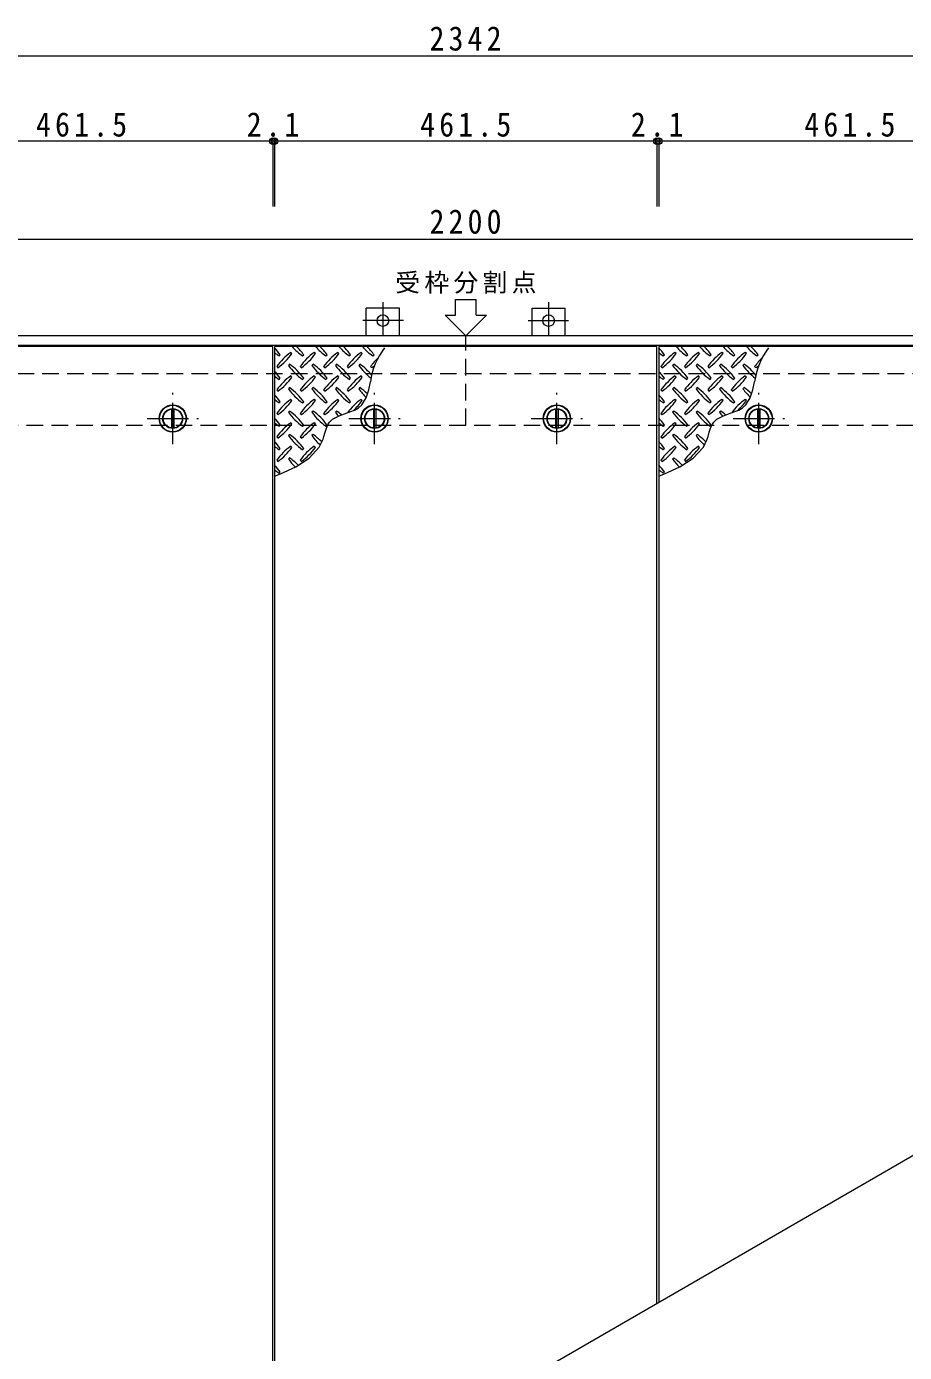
# Model space of a CAD drawing. Units: millimetres at full size, sheet at 1:10. Extents: x -3845 to 3824, y -2750 to 2337.
# Drawn here: x -2555 to -1495, y 574 to 2174 of the extents above; entities that cross this region are included whole.
import ezdxf

# ---------------------------------------------------------------- set-up
doc = ezdxf.new("R2010")
doc.units = ezdxf.units.MM
doc.header["$LTSCALE"] = 10
doc.header["$PDMODE"] = 32
doc.header["$PDSIZE"] = 8
doc.linetypes.add('CHAIN1', pattern=[8, 5, -1, 1, -1])
doc.linetypes.add('DASHED2', pattern=[3, 2, -1])
for name, color, linetype, lineweight in [('0-1_躯体', 2, 'Continuous', 9), ('0-3_建具', 2, 'Continuous', 9), ('0-5_寸法', 7, 'Continuous', 9), ('0-9', 134, 'Continuous', 5), ('0-C', 2, 'Continuous', 9), ('0-E', 3, 'Continuous', 9), ('0-F', 7, 'Continuous', 9)]:
    doc.layers.add(name, color=color, linetype=linetype, lineweight=lineweight)
doc.styles.add('ＭＳ ゴシック', font='')
doc.styles.get('ＭＳ ゴシック').set_extended_font_data('MS Gothic')

msp = doc.modelspace()

# ---------------------------------------------------------------- linework, layer by layer
at = {"layer": '0-1_躯体', "linetype": 'DASHED2'}
for p, q in [((-2024.6, 1692.79), (-2024.6, 1788.79)), ((-865.6, 1754.79), (-3183.6, 1754.79)), ((-3124.6, 1692.79), (-924.6, 1692.79))]:
    msp.add_line(p, q, dxfattribs=at)
at = {"layer": '0-3_建具'}
for p, q in [((-853.6, 1800.79), (-3195.6, 1800.79)), ((-2024.6, 1788.79), (-2024.6, 1800.79)), ((-865.6, 1788.79), (-3183.6, 1788.79))]:
    msp.add_line(p, q, dxfattribs=at)
at = {"layer": '0-5_寸法'}
for p, q in [((-2012.1, 1825.79), (-2012.1, 1844.49)), ((-2024.6, 1800.79), (-2049.6, 1825.79)), ((-2049.6, 1825.79), (-2037.1, 1825.79)), ((-2024.6, 1800.79), (-1999.6, 1825.79)), ((-2012.1, 1825.79), (-1999.6, 1825.79)), ((-2895.6, -3.21), (-865.6, 1168.81))]:
    msp.add_line(p, q, dxfattribs=at)
msp.add_lwpolyline([(-2037.1, 1825.79), (-2037.1, 1844.49), (-2012.1, 1844.49)], dxfattribs=at)
at = {"layer": '0-9'}
for p, q in [((-2249.85, 1776.32), (-2248.44, 1777.74)), ((-2234.29, 1779.15), (-2235.71, 1780.56)), ((-2221.57, 1776.32), (-2220.15, 1777.74)), ((-2206.01, 1779.15), (-2207.42, 1780.56)), ((-2193.28, 1776.32), (-2191.87, 1777.74)), ((-2177.73, 1779.15), (-2179.14, 1780.56)), ((-2165, 1776.32), (-2163.58, 1777.74)), ((-2149.44, 1779.15), (-2150.86, 1780.56)), ((-2136.71, 1776.32), (-2135.3, 1777.74)), ((-1786.23, 1776.32), (-1784.81, 1777.74)), ((-1770.67, 1779.15), (-1772.08, 1780.56)), ((-1757.94, 1776.32), (-1756.53, 1777.74)), ((-1742.39, 1779.15), (-1743.8, 1780.56)), ((-1729.66, 1776.32), (-1728.24, 1777.74)), ((-1714.1, 1779.15), (-1715.52, 1780.56)), ((-1701.37, 1776.32), (-1699.96, 1777.74)), ((-1685.82, 1779.15), (-1687.23, 1780.56)), ((-1673.09, 1776.32), (-1671.67, 1777.74)), ((-2252.68, 1763.59), (-2251.27, 1762.18)), ((-2237.12, 1766.42), (-2238.54, 1765.01)), ((-2224.39, 1763.59), (-2222.98, 1762.18)), ((-2208.84, 1766.42), (-2210.25, 1765.01)), ((-2196.11, 1763.59), (-2194.7, 1762.18)), ((-2180.55, 1766.42), (-2181.97, 1765.01)), ((-2167.83, 1763.59), (-2166.41, 1762.18)), ((-2152.27, 1766.42), (-2153.68, 1765.01)), ((-2139.54, 1763.59), (-2138.13, 1762.18)), ((-1789.05, 1763.59), (-1787.64, 1762.18)), ((-1773.5, 1766.42), (-1774.91, 1765.01)), ((-1760.77, 1763.59), (-1759.36, 1762.18)), ((-1745.21, 1766.42), (-1746.63, 1765.01)), ((-1732.49, 1763.59), (-1731.07, 1762.18)), ((-1716.93, 1766.42), (-1718.34, 1765.01)), ((-1704.2, 1763.59), (-1702.79, 1762.18)), ((-1688.65, 1766.42), (-1690.06, 1765.01)), ((-1675.92, 1763.59), (-1674.5, 1762.18)), ((-2249.85, 1748.04), (-2248.44, 1749.45)), ((-2234.29, 1750.87), (-2235.71, 1752.28)), ((-2221.57, 1748.04), (-2220.15, 1749.45)), ((-2206.01, 1750.87), (-2207.42, 1752.28)), ((-2193.28, 1748.04), (-2191.87, 1749.45)), ((-2177.73, 1750.87), (-2179.14, 1752.28)), ((-2165, 1748.04), (-2163.58, 1749.45)), ((-2149.44, 1750.87), (-2150.86, 1752.28)), ((-1786.23, 1748.04), (-1784.81, 1749.45)), ((-1770.67, 1750.87), (-1772.08, 1752.28)), ((-1757.94, 1748.04), (-1756.53, 1749.45)), ((-1742.39, 1750.87), (-1743.8, 1752.28)), ((-1729.66, 1748.04), (-1728.24, 1749.45)), ((-1714.1, 1750.87), (-1715.52, 1752.28)), ((-1701.37, 1748.04), (-1699.96, 1749.45)), ((-1685.82, 1750.87), (-1687.23, 1752.28)), ((-2252.68, 1735.31), (-2251.27, 1733.89)), ((-2237.12, 1738.14), (-2238.54, 1736.72)), ((-2224.39, 1735.31), (-2222.98, 1733.89)), ((-2208.84, 1738.14), (-2210.25, 1736.72)), ((-2196.11, 1735.31), (-2194.7, 1733.89)), ((-2180.55, 1738.14), (-2181.97, 1736.72)), ((-2167.83, 1735.31), (-2166.41, 1733.89)), ((-2152.27, 1738.14), (-2153.68, 1736.72)), ((-1789.05, 1735.31), (-1787.64, 1733.89)), ((-1773.5, 1738.14), (-1774.91, 1736.72)), ((-1760.77, 1735.31), (-1759.36, 1733.89)), ((-1745.21, 1738.14), (-1746.63, 1736.72)), ((-1732.49, 1735.31), (-1731.07, 1733.89)), ((-1716.93, 1738.14), (-1718.34, 1736.72)), ((-1704.2, 1735.31), (-1702.79, 1733.89)), ((-1688.65, 1738.14), (-1690.06, 1736.72)), ((-2249.85, 1719.75), (-2248.44, 1721.17)), ((-2234.29, 1722.58), (-2235.71, 1724)), ((-2221.57, 1719.75), (-2220.15, 1721.17)), ((-2206.01, 1722.58), (-2207.42, 1724)), ((-2193.28, 1719.75), (-2191.87, 1721.17)), ((-2177.73, 1722.58), (-2179.14, 1724)), ((-2165, 1719.75), (-2163.58, 1721.17)), ((-2149.44, 1722.58), (-2150.86, 1724)), ((-1786.23, 1719.75), (-1784.81, 1721.17)), ((-1770.67, 1722.58), (-1772.08, 1724)), ((-1757.94, 1719.75), (-1756.53, 1721.17)), ((-1742.39, 1722.58), (-1743.8, 1724)), ((-1729.66, 1719.75), (-1728.24, 1721.17)), ((-1714.1, 1722.58), (-1715.52, 1724)), ((-1701.37, 1719.75), (-1699.96, 1721.17)), ((-1685.82, 1722.58), (-1687.23, 1724)), ((-2252.68, 1707.02), (-2251.27, 1705.61)), ((-2237.12, 1709.85), (-2238.54, 1708.44)), ((-2224.39, 1707.02), (-2222.98, 1705.61)), ((-2208.84, 1709.85), (-2210.25, 1708.44)), ((-2196.11, 1707.02), (-2194.7, 1705.61)), ((-2180.55, 1709.85), (-2181.97, 1708.44)), ((-1789.05, 1707.02), (-1787.64, 1705.61)), ((-1773.5, 1709.85), (-1774.91, 1708.44)), ((-1760.77, 1707.02), (-1759.36, 1705.61)), ((-1745.21, 1709.85), (-1746.63, 1708.44)), ((-1732.49, 1707.02), (-1731.07, 1705.61)), ((-1716.93, 1709.85), (-1718.34, 1708.44)), ((-2249.85, 1691.47), (-2248.44, 1692.88)), ((-2237.12, 1681.57), (-2238.54, 1680.15)), ((-2234.29, 1694.3), (-2235.71, 1695.71)), ((-2221.57, 1691.47), (-2220.15, 1692.88)), ((-2208.84, 1681.57), (-2210.25, 1680.15)), ((-2206.01, 1694.3), (-2207.42, 1695.71)), ((-2193.28, 1691.47), (-2191.87, 1692.88)), ((-1786.23, 1691.47), (-1784.81, 1692.88)), ((-1773.5, 1681.57), (-1774.91, 1680.15)), ((-1770.67, 1694.3), (-1772.08, 1695.71)), ((-1757.94, 1691.47), (-1756.53, 1692.88)), ((-1745.21, 1681.57), (-1746.63, 1680.15)), ((-1742.39, 1694.3), (-1743.8, 1695.71)), ((-1729.66, 1691.47), (-1728.24, 1692.88)), ((-2252.68, 1678.74), (-2251.27, 1677.33)), ((-2249.85, 1663.18), (-2248.44, 1664.6)), ((-2234.29, 1666.01), (-2235.71, 1667.43)), ((-2224.39, 1678.74), (-2222.98, 1677.33)), ((-2221.57, 1663.18), (-2220.15, 1664.6)), ((-2206.01, 1666.01), (-2207.42, 1667.43)), ((-2196.11, 1678.74), (-2195.93, 1678.56)), ((-1789.05, 1678.74), (-1787.64, 1677.33)), ((-1786.23, 1663.18), (-1784.81, 1664.6)), ((-1770.67, 1666.01), (-1772.08, 1667.43)), ((-1760.77, 1678.74), (-1759.36, 1677.33)), ((-1757.94, 1663.18), (-1756.53, 1664.6)), ((-1742.39, 1666.01), (-1743.8, 1667.43)), ((-1732.49, 1678.74), (-1732.3, 1678.56)), ((-2252.68, 1650.46), (-2251.27, 1649.04)), ((-2237.12, 1653.28), (-2238.54, 1651.87)), ((-2224.39, 1650.46), (-2222.98, 1649.04)), ((-1789.05, 1650.46), (-1787.64, 1649.04)), ((-1773.5, 1653.28), (-1774.91, 1651.87)), ((-1760.77, 1650.46), (-1759.36, 1649.04)), ((-2249.85, 1634.9), (-2248.44, 1636.31)), ((-1786.23, 1634.9), (-1784.81, 1636.31))]:
    msp.add_line(p, q, dxfattribs=at)
for points in [[(-2255.35, 1631.42), (-2248.32, 1634.25), (-2229.83, 1642.71), (-2213.71, 1653.05), (-2201.47, 1666.46), (-2196.73, 1676.11), (-2195.76, 1679.07), (-2194.26, 1684.29), (-2192.65, 1689.39), (-2190.57, 1694.04), (-2189, 1696.41), (-2185.36, 1699.9), (-2177.2, 1704.24), (-2167.88, 1707.55), (-2158.8, 1711.11), (-2154.21, 1713.8), (-2150.1, 1717.52), (-2144.92, 1725.7), (-2141.57, 1735.55), (-2139.57, 1745.26)], [(-1791.72, 1631.42), (-1784.69, 1634.25), (-1766.2, 1642.71), (-1750.09, 1653.05), (-1737.84, 1666.46), (-1733.1, 1676.11), (-1732.13, 1679.07), (-1730.63, 1684.29), (-1729.02, 1689.39), (-1726.94, 1694.04), (-1725.37, 1696.41), (-1721.73, 1699.9), (-1713.58, 1704.24), (-1704.25, 1707.55), (-1695.18, 1711.11), (-1690.59, 1713.8), (-1686.47, 1717.52), (-1681.3, 1725.7), (-1677.95, 1735.55), (-1675.95, 1745.26)]]:
    msp.add_lwpolyline(points, dxfattribs=at)
for centre, radius, start, end in [((-2307.48, 1735.66), 72.5, 35.47272, 44.0249), ((-2207.78, 1835.36), 72.5, 228.99213, 234.5273), ((-2193.64, 1721.52), 72.5, 125.47272, 144.5273), ((-2293.34, 1821.22), 72.5, 305.47256, 324.5273), ((-2179.49, 1835.36), 72.5, 221.00789, 234.5273), ((-2279.2, 1735.66), 72.5, 35.47272, 45.97511), ((-2165.35, 1721.52), 72.5, 125.47272, 144.5273), ((-2265.05, 1821.22), 72.5, 305.47256, 324.5273), ((-2151.21, 1835.36), 72.5, 221.00789, 234.5273), ((-2250.91, 1735.66), 72.5, 35.47272, 45.97511), ((-2137.07, 1721.52), 72.5, 125.47272, 144.5273), ((-2236.77, 1821.22), 72.5, 305.47256, 324.5273), ((-2122.93, 1835.36), 72.5, 221.00789, 234.5273), ((-2222.63, 1735.66), 72.5, 35.47272, 45.97511), ((-2108.78, 1721.52), 72.5, 125.47272, 144.5273), ((-2208.48, 1821.22), 72.5, 305.47256, 324.5273), ((-2094.64, 1835.36), 72.5, 221.00789, 234.5273), ((-2194.34, 1735.66), 72.5, 35.47272, 45.97511), ((-2053.56, 1733.56), 86.81, 142.79805, 172.25462), ((-1843.86, 1735.66), 72.5, 35.47272, 44.0249), ((-1744.15, 1835.36), 72.5, 228.99213, 234.5273), ((-1730.01, 1721.52), 72.5, 125.47272, 144.5273), ((-1829.71, 1821.22), 72.5, 305.47256, 324.5273), ((-1715.87, 1835.36), 72.5, 221.00789, 234.5273), ((-1815.57, 1735.66), 72.5, 35.47272, 45.97511), ((-1701.73, 1721.52), 72.5, 125.47272, 144.5273), ((-1801.43, 1821.22), 72.5, 305.47256, 324.5273), ((-1687.58, 1835.36), 72.5, 221.00789, 234.5273), ((-1787.29, 1735.66), 72.5, 35.47272, 45.97511), ((-1673.44, 1721.52), 72.5, 125.47272, 144.5273), ((-1773.14, 1821.22), 72.5, 305.47256, 324.5273), ((-1659.3, 1835.36), 72.5, 221.00789, 234.5273), ((-1759, 1735.66), 72.5, 35.47272, 45.97511), ((-1645.16, 1721.52), 72.5, 125.47272, 144.5273), ((-1744.86, 1821.22), 72.5, 305.47256, 324.5273), ((-1631.02, 1835.36), 72.5, 221.00789, 234.5273), ((-1730.72, 1735.66), 72.5, 35.47272, 45.97511), ((-1589.93, 1733.56), 86.81, 142.79805, 172.25462), ((-2179.49, 1807.08), 72.5, 215.47258, 234.5273), ((-2279.2, 1707.38), 72.5, 35.47272, 54.5273), ((-2151.21, 1807.08), 72.5, 215.47258, 234.5273), ((-2250.91, 1707.38), 72.5, 35.47272, 54.5273), ((-2122.93, 1807.08), 72.5, 215.47258, 234.5273), ((-2222.63, 1707.38), 72.5, 35.47272, 54.5273), ((-2094.64, 1807.08), 72.5, 215.47258, 232.41306), ((-2194.34, 1707.38), 72.5, 39.15433, 54.5273), ((-2080.5, 1721.52), 72.5, 133.29659, 144.5273), ((-2180.2, 1821.22), 72.5, 305.47256, 309.08568), ((-1715.87, 1807.08), 72.5, 215.47258, 234.5273), ((-1815.57, 1707.38), 72.5, 35.47272, 54.5273), ((-1687.58, 1807.08), 72.5, 215.47258, 234.5273), ((-1787.29, 1707.38), 72.5, 35.47272, 54.5273), ((-1659.3, 1807.08), 72.5, 215.47258, 234.5273), ((-1759, 1707.38), 72.5, 35.47272, 54.5273), ((-1631.02, 1807.08), 72.5, 215.47258, 232.41306), ((-1730.72, 1707.38), 72.5, 39.15433, 54.5273), ((-1616.87, 1721.52), 72.5, 133.29659, 144.5273), ((-1716.58, 1821.22), 72.5, 305.47256, 309.08568), ((-2307.48, 1707.38), 72.5, 35.47272, 44.0249), ((-2207.78, 1807.08), 72.5, 228.99213, 234.5273), ((-2193.64, 1693.24), 72.5, 125.47272, 144.5273), ((-2293.34, 1792.94), 72.5, 305.47256, 324.5273), ((-2165.35, 1693.24), 72.5, 125.47272, 144.5273), ((-2265.05, 1792.94), 72.5, 305.47256, 324.5273), ((-2137.07, 1693.24), 72.5, 125.47272, 144.5273), ((-2236.77, 1792.94), 72.5, 305.47256, 324.5273), ((-2108.78, 1693.24), 72.5, 125.47272, 144.5273), ((-2208.48, 1792.94), 72.5, 305.47256, 324.5273), ((-1843.86, 1707.38), 72.5, 35.47272, 44.0249), ((-1744.15, 1807.08), 72.5, 228.99213, 234.5273), ((-1730.01, 1693.24), 72.5, 125.47272, 144.5273), ((-1829.71, 1792.94), 72.5, 305.47256, 324.5273), ((-1701.73, 1693.24), 72.5, 125.47272, 144.5273), ((-1801.43, 1792.94), 72.5, 305.47256, 324.5273), ((-1673.44, 1693.24), 72.5, 125.47272, 144.5273), ((-1773.14, 1792.94), 72.5, 305.47256, 324.5273), ((-1645.16, 1693.24), 72.5, 125.47272, 144.5273), ((-1744.86, 1792.94), 72.5, 305.47256, 324.5273), ((-2307.48, 1679.09), 72.5, 35.47272, 44.0249), ((-2179.49, 1778.8), 72.5, 215.47258, 234.5273), ((-2279.2, 1679.09), 72.5, 35.47272, 54.5273), ((-2151.21, 1778.8), 72.5, 215.47258, 234.5273), ((-2250.91, 1679.09), 72.5, 35.47272, 54.5273), ((-2122.93, 1778.8), 72.5, 215.47258, 234.5273), ((-2222.63, 1679.09), 72.5, 35.47272, 54.5273), ((-2094.64, 1778.8), 72.5, 215.47258, 226.3307), ((-2194.34, 1679.09), 72.5, 45.21667, 54.5273), ((-1843.86, 1679.09), 72.5, 35.47272, 44.0249), ((-1715.87, 1778.8), 72.5, 215.47258, 234.5273), ((-1815.57, 1679.09), 72.5, 35.47272, 54.5273), ((-1687.58, 1778.8), 72.5, 215.47258, 234.5273), ((-1787.29, 1679.09), 72.5, 35.47272, 54.5273), ((-1659.3, 1778.8), 72.5, 215.47258, 234.5273), ((-1759, 1679.09), 72.5, 35.47272, 54.5273), ((-1631.02, 1778.8), 72.5, 215.47258, 226.3307), ((-1730.72, 1679.09), 72.5, 45.21667, 54.5273), ((-2207.78, 1778.8), 72.5, 228.99213, 234.5273), ((-2193.64, 1664.95), 72.5, 125.47272, 144.5273), ((-2293.34, 1764.65), 72.5, 305.47256, 324.5273), ((-2165.35, 1664.95), 72.5, 125.47272, 144.5273), ((-2265.05, 1764.65), 72.5, 305.47256, 324.52728), ((-2137.07, 1664.95), 72.5, 125.47272, 144.5273), ((-2236.77, 1764.65), 72.5, 305.47256, 324.52728), ((-2108.78, 1664.95), 72.5, 125.47272, 143.78256), ((-2208.48, 1764.65), 72.5, 311.74278, 324.52728), ((-1744.15, 1778.8), 72.5, 228.99213, 234.5273), ((-1730.01, 1664.95), 72.5, 125.47272, 144.5273), ((-1829.71, 1764.65), 72.5, 305.47256, 324.5273), ((-1701.73, 1664.95), 72.5, 125.47272, 144.5273), ((-1801.43, 1764.65), 72.5, 305.47256, 324.52728), ((-1673.44, 1664.95), 72.5, 125.47272, 144.5273), ((-1773.14, 1764.65), 72.5, 305.47256, 324.52728), ((-1645.16, 1664.95), 72.5, 125.47272, 143.78256), ((-1744.86, 1764.65), 72.5, 311.74278, 324.52728), ((-2307.48, 1650.81), 72.5, 35.47272, 44.0249), ((-2179.49, 1750.51), 72.5, 215.47258, 234.5273), ((-2279.2, 1650.81), 72.5, 35.47272, 54.5273), ((-2151.21, 1750.51), 72.5, 215.47258, 234.5273), ((-2250.91, 1650.81), 72.5, 35.47272, 54.5273), ((-2122.93, 1750.51), 72.5, 215.47258, 220.24118), ((-2222.63, 1650.81), 72.5, 48.55215, 54.5273), ((-1843.86, 1650.81), 72.5, 35.47272, 44.0249), ((-1715.87, 1750.51), 72.5, 215.47258, 234.5273), ((-1815.57, 1650.81), 72.5, 35.47272, 54.5273), ((-1687.58, 1750.51), 72.5, 215.47258, 234.5273), ((-1787.29, 1650.81), 72.5, 35.47272, 54.5273), ((-1659.3, 1750.51), 72.5, 215.47258, 220.24118), ((-1759, 1650.81), 72.5, 48.55215, 54.5273), ((-2207.78, 1750.51), 72.5, 228.99213, 234.5273), ((-2193.64, 1636.67), 72.5, 125.47272, 144.5273), ((-2293.34, 1736.37), 72.5, 305.47256, 324.5273), ((-2279.2, 1622.53), 72.5, 35.47272, 54.5273), ((-2165.35, 1636.67), 72.5, 125.47272, 144.5273), ((-2265.05, 1736.37), 72.5, 305.47256, 324.5273), ((-2250.91, 1622.53), 72.5, 43.66155, 54.5273), ((-1744.15, 1750.51), 72.5, 228.99213, 234.5273), ((-1730.01, 1636.67), 72.5, 125.47272, 144.5273), ((-1829.71, 1736.37), 72.5, 305.47256, 324.5273), ((-1815.57, 1622.53), 72.5, 35.47272, 54.5273), ((-1701.73, 1636.67), 72.5, 125.47272, 144.5273), ((-1801.43, 1736.37), 72.5, 305.47256, 324.5273), ((-1787.29, 1622.53), 72.5, 43.66155, 54.5273), ((-2307.48, 1622.53), 72.5, 35.47272, 44.0249), ((-2207.78, 1722.23), 72.5, 228.99213, 234.5273), ((-2193.64, 1608.38), 72.5, 125.47272, 144.5273), ((-2293.34, 1708.09), 72.5, 305.47256, 324.5273), ((-2179.49, 1722.23), 72.5, 215.47258, 234.5273), ((-2165.35, 1608.38), 72.5, 125.47272, 144.5273), ((-2265.05, 1708.09), 72.5, 305.47256, 324.5273), ((-2151.21, 1722.23), 72.5, 215.47258, 227.39586), ((-2137.07, 1636.67), 72.5, 143.94775, 144.5273), ((-1843.86, 1622.53), 72.5, 35.47272, 44.0249), ((-1744.15, 1722.23), 72.5, 228.99213, 234.5273), ((-1730.01, 1608.38), 72.5, 125.47272, 144.5273), ((-1829.71, 1708.09), 72.5, 305.47256, 324.5273), ((-1715.87, 1722.23), 72.5, 215.47258, 234.5273), ((-1701.73, 1608.38), 72.5, 125.47272, 144.5273), ((-1801.43, 1708.09), 72.5, 305.47256, 324.5273), ((-1687.58, 1722.23), 72.5, 215.47258, 227.39586), ((-1673.44, 1636.67), 72.5, 143.94775, 144.5273), ((-2179.49, 1693.94), 72.5, 215.47258, 225.30016), ((-2279.2, 1594.24), 72.5, 43.92903, 54.5273), ((-1715.87, 1693.94), 72.5, 215.47258, 225.30016), ((-1815.57, 1594.24), 72.5, 43.92903, 54.5273), ((-2307.48, 1594.24), 72.5, 35.47272, 44.0249), ((-2207.78, 1693.94), 72.5, 228.99213, 234.5273), ((-1843.86, 1594.24), 72.5, 35.47272, 44.0249), ((-1744.15, 1693.94), 72.5, 228.99213, 234.5273)]:
    msp.add_arc(centre, radius, start, end, dxfattribs=at)
at = {"layer": '0-C', "linetype": 'CHAIN1'}
for p, q in [((-2378.22, 1669.79), (-2378.22, 1731.79)), ((-2134.6, 1669.79), (-2134.6, 1731.79)), ((-1914.6, 1669.79), (-1914.6, 1731.79)), ((-1670.97, 1669.79), (-1670.97, 1731.79)), ((-2409.22, 1700.79), (-2347.22, 1700.79)), ((-2165.6, 1700.79), (-2103.6, 1700.79)), ((-1945.6, 1700.79), (-1883.6, 1700.79)), ((-1701.97, 1700.79), (-1639.97, 1700.79))]:
    msp.add_line(p, q, dxfattribs=at)
at = {"layer": '0-C'}
for p, q in [((-2379.72, 1712.19), (-2379.72, 1689.39)), ((-2376.72, 1712.19), (-2376.72, 1689.39)), ((-2136.1, 1712.19), (-2136.1, 1689.39)), ((-2133.1, 1712.19), (-2133.1, 1689.39)), ((-1916.1, 1712.19), (-1916.1, 1689.39)), ((-1913.1, 1712.19), (-1913.1, 1689.39)), ((-1672.47, 1712.19), (-1672.47, 1689.39)), ((-1669.47, 1712.19), (-1669.47, 1689.39))]:
    msp.add_line(p, q, dxfattribs=at)
for centre, radius in [((-2378.22, 1700.79), 16), ((-2378.22, 1700.79), 12), ((-2134.6, 1700.79), 16), ((-2134.6, 1700.79), 12), ((-1914.6, 1700.79), 16), ((-1914.6, 1700.79), 12), ((-1670.97, 1700.79), 16), ((-1670.97, 1700.79), 12), ((-2378.22, 1700.79), 11.5), ((-2134.6, 1700.79), 11.5), ((-1914.6, 1700.79), 11.5), ((-1670.97, 1700.79), 11.5)]:
    msp.add_circle(centre, radius, dxfattribs=at)
at = {"layer": '0-E', "linetype": 'CHAIN1'}
for p, q in [((-2124.6, 1841.15), (-2124.6, 1800.99)), ((-1924.6, 1841.15), (-1924.6, 1800.99)), ((-2099.76, 1818.99), (-2148.65, 1818.99)), ((-1949.44, 1818.99), (-1900.55, 1818.99))]:
    msp.add_line(p, q, dxfattribs=at)
at = {"layer": '0-E'}
for p, q in [((-2104.6, 1833.99), (-2144.6, 1833.99)), ((-2144.6, 1800.79), (-2144.6, 1833.99)), ((-2104.6, 1800.79), (-2104.6, 1833.99)), ((-1944.6, 1833.99), (-1904.6, 1833.99)), ((-1944.6, 1800.79), (-1944.6, 1833.99)), ((-1904.6, 1800.79), (-1904.6, 1833.99))]:
    msp.add_line(p, q, dxfattribs=at)
for centre in [(-2124.6, 1818.99), (-1924.6, 1818.99)]:
    msp.add_circle(centre, 7, dxfattribs=at)
at = {"layer": '0-F'}
for p, q in [((-3195.6, 2138.5), (-853.6, 2138.5)), ((-2257.47, 2035.71), (-2718.97, 2035.71)), ((-2257.47, 2038.71), (-2257.47, 1956.8)), ((-2255.35, 2035.71), (-2257.47, 2035.71)), ((-2255.35, 2038.71), (-2255.35, 1956.8)), ((-1793.85, 2035.71), (-2255.35, 2035.71)), ((-1793.85, 2038.71), (-1793.85, 1956.8)), ((-1791.72, 2035.71), (-1793.85, 2035.71)), ((-1791.72, 2038.71), (-1791.72, 1956.8)), ((-1330.22, 2035.71), (-1791.72, 2035.71)), ((-3124.6, 1917.51), (-924.6, 1917.51))]:
    msp.add_line(p, q, dxfattribs=at)
at = {"layer": '0-F', "color": 3}
for p, q in [((-2257.47, 1787.79), (-2718.97, 1787.79)), ((-2257.47, 365.22), (-2257.47, 1787.79)), ((-1793.85, 1787.79), (-2255.35, 1787.79)), ((-2255.35, 1787.79), (-2255.35, 366.44)), ((-1793.85, 632.89), (-1793.85, 1787.79)), ((-1330.22, 1787.79), (-1791.72, 1787.79)), ((-1791.72, 1787.79), (-1791.72, 634.12))]:
    msp.add_line(p, q, dxfattribs=at)
for centre in [(-2378.22, 1700.79), (-2134.6, 1700.79), (-1914.6, 1700.79), (-1670.97, 1700.79)]:
    msp.add_circle(centre, 16.5, dxfattribs=at)
at = {"layer": '0-F'}
for p in [(-2257.47, 2035.71), (-2255.35, 2035.71), (-1793.85, 2035.71), (-1791.72, 2035.71)]:
    msp.add_point(p, dxfattribs=at)

# ---------------------------------------------------------------- texts
at = {"layer": '0-5_寸法', "insert": (-2109.6, 1851.5), "char_height": 21.99, "attachment_point": 7, "style": 'ＭＳ ゴシック'}
msp.add_mtext('\\T1.17;受枠分割点', dxfattribs=at)
at = {"layer": '0-F', "color": 2, "char_height": 29.33, "attachment_point": 7, "style": 'ＭＳ ゴシック'}
for s, insert in [('\\T1.28;\\W0.9;2342', (-2068.35, 2144.5)), ('\\T1.28;\\W0.9;461.5', (-2543.22, 2040.71)), ('\\T1.27;\\W0.9;2.1', (-2288.91, 2040.71)), ('\\T1.28;\\W0.9;461.5', (-2079.6, 2040.71)), ('\\T1.27;\\W0.9;2.1', (-1825.29, 2040.71)), ('\\T1.28;\\W0.9;461.5', (-1615.97, 2040.71)), ('\\T1.28;\\W0.9;2200', (-2068.35, 1923.51))]:
    msp.add_mtext(s, dxfattribs=dict(at, insert=insert))

doc.saveas('drawing.dxf')
